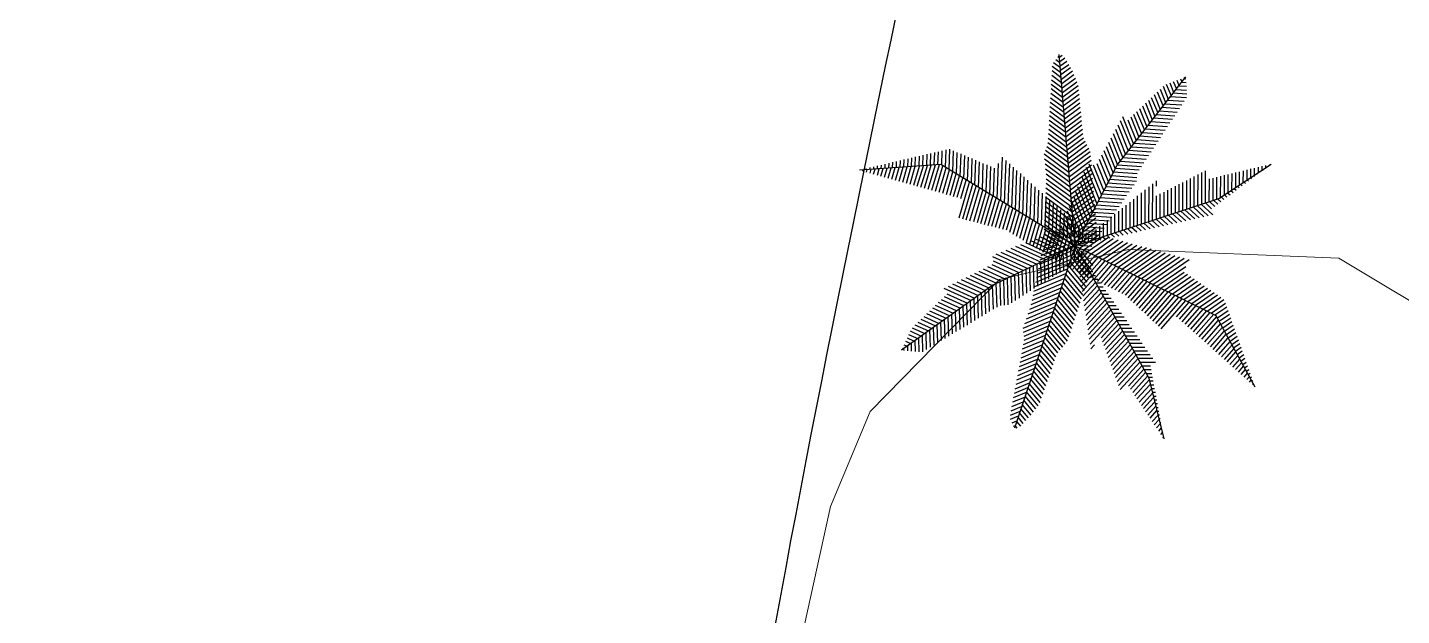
# Model space of a CAD drawing. Header units: millimetres. Extents: x 72 to 2370, y -203 to 794.
# Drawn here: x 1677.43 to 1687.11, y 413.07 to 417.21 of the extents above; entities that cross this region are included whole.
import ezdxf

# ---------------------------------------------------------------- set-up
doc = ezdxf.new("R2010")
doc.units = ezdxf.units.MM
doc.layers.add('01_Fina', color=250, linetype='Continuous', lineweight=15)
doc.layers.add('BOSQUENUEVO', color=64, linetype='Continuous')

# ---------------------------------------------------------------- blocks, each defined once
blk = doc.blocks.new('*X73')
at = {"color": 0}
for p, q in [((6.827, 6.747), (7.284, 6.937)), ((6.839, 6.806), (7.285, 6.992)), ((6.851, 6.865), (7.185, 7.004)), ((6.863, 6.924), (7.084, 7.017)), ((6.875, 6.983), (6.984, 7.029)), ((6.792, 6.57), (7.221, 6.749)), ((6.804, 6.629), (7.242, 6.812)), ((6.816, 6.688), (7.263, 6.874)), ((6.768, 6.451), (7.179, 6.623)), ((6.78, 6.511), (7.2, 6.686)), ((6.731, 6.273), (7.116, 6.434)), ((6.743, 6.333), (7.137, 6.497)), ((6.756, 6.392), (7.158, 6.56)), ((6.68, 6.09), (7.053, 6.245)), ((6.702, 6.153), (7.074, 6.308)), ((6.718, 6.214), (7.095, 6.371)), ((6.614, 5.9), (6.991, 6.057)), ((6.635, 5.963), (7.012, 6.12)), ((6.657, 6.026), (7.032, 6.182)), ((6.619, 5.848), (6.97, 5.994)), ((6.625, 5.796), (6.949, 5.931)), ((6.627, 5.742), (6.928, 5.868)), ((6.594, 5.566), (6.865, 5.679)), ((6.605, 5.625), (6.886, 5.742)), ((6.616, 5.684), (6.907, 5.805)), ((6.562, 5.39), (6.802, 5.49)), ((6.573, 5.449), (6.823, 5.553)), ((6.584, 5.508), (6.844, 5.616)), ((6.529, 5.214), (6.739, 5.302)), ((6.54, 5.273), (6.76, 5.365)), ((6.551, 5.332), (6.781, 5.428)), ((6.497, 5.038), (6.676, 5.113)), ((6.508, 5.097), (6.697, 5.176)), ((6.519, 5.156), (6.718, 5.239)), ((6.464, 4.862), (6.613, 4.924)), ((6.475, 4.921), (6.634, 4.987)), ((6.486, 4.98), (6.655, 5.05)), ((6.443, 4.745), (6.571, 4.798)), ((6.454, 4.803), (6.592, 4.861)), ((6.446, 4.692), (6.551, 4.736)), ((6.466, 4.646), (6.53, 4.673)), ((6.485, 4.6), (6.509, 4.61))]:
    blk.add_line(p, q, dxfattribs=at)
blk = doc.blocks.new('*X74')
at = {"color": 0}
for p, q in [((7.518, 6.678), (7.289, 6.952)), ((7.536, 6.733), (7.376, 6.926)), ((7.462, 6.51), (7.233, 6.785)), ((7.48, 6.566), (7.252, 6.841)), ((7.499, 6.622), (7.27, 6.896)), ((7.388, 6.287), (7.159, 6.562)), ((7.406, 6.343), (7.177, 6.617)), ((7.425, 6.399), (7.196, 6.673)), ((7.443, 6.454), (7.215, 6.729)), ((7.332, 6.119), (7.103, 6.394)), ((7.35, 6.175), (7.122, 6.45)), ((7.369, 6.231), (7.14, 6.506)), ((7.276, 5.952), (7.047, 6.227)), ((7.295, 6.008), (7.066, 6.283)), ((7.313, 6.064), (7.084, 6.338)), ((7.22, 5.785), (6.991, 6.059)), ((7.239, 5.84), (7.01, 6.115)), ((7.257, 5.896), (7.029, 6.171)), ((7.104, 5.612), (6.917, 5.836)), ((7.137, 5.65), (6.936, 5.892)), ((7.17, 5.689), (6.954, 5.948)), ((7.202, 5.729), (6.973, 6.003)), ((7.029, 5.467), (6.861, 5.669)), ((7.048, 5.522), (6.88, 5.724)), ((7.071, 5.573), (6.899, 5.78)), ((6.972, 5.301), (6.806, 5.501)), ((6.991, 5.357), (6.824, 5.557)), ((7.01, 5.412), (6.843, 5.613)), ((6.915, 5.136), (6.75, 5.334)), ((6.934, 5.191), (6.768, 5.39)), ((6.953, 5.246), (6.787, 5.445)), ((6.838, 4.915), (6.675, 5.111)), ((6.857, 4.97), (6.694, 5.166)), ((6.877, 5.025), (6.713, 5.222)), ((6.896, 5.08), (6.731, 5.278)), ((6.748, 4.788), (6.62, 4.943)), ((6.779, 4.83), (6.638, 4.999)), ((6.81, 4.871), (6.657, 5.055)), ((6.649, 4.674), (6.564, 4.776)), ((6.684, 4.71), (6.582, 4.831)), ((6.718, 4.747), (6.601, 4.887)), ((6.535, 4.576), (6.508, 4.608)), ((6.58, 4.601), (6.527, 4.664)), ((6.614, 4.637), (6.545, 4.72))]:
    blk.add_line(p, q, dxfattribs=at)
blk = doc.blocks.new('*X77')
at = {"color": 0}
for p, q in [((6.84, 7.112), (7.208, 6.945)), ((6.906, 7.137), (7.267, 6.974)), ((6.972, 7.162), (7.271, 7.027)), ((7.037, 7.187), (7.198, 7.115)), ((7.103, 7.212), (7.124, 7.203)), ((6.381, 6.936), (6.793, 6.749)), ((6.447, 6.961), (6.852, 6.777)), ((6.512, 6.986), (6.912, 6.805)), ((6.578, 7.011), (6.971, 6.833)), ((6.644, 7.036), (7.03, 6.861)), ((6.709, 7.061), (7.089, 6.889)), ((6.775, 7.087), (7.149, 6.917)), ((6.197, 6.744), (6.497, 6.609)), ((6.204, 6.851), (6.616, 6.665)), ((6.215, 6.791), (6.556, 6.637)), ((6.25, 6.885), (6.675, 6.693)), ((6.316, 6.91), (6.734, 6.721)), ((5.85, 6.572), (6.156, 6.434)), ((5.908, 6.601), (6.203, 6.467)), ((5.966, 6.63), (6.26, 6.496)), ((6.023, 6.658), (6.319, 6.524)), ((6.081, 6.687), (6.379, 6.552)), ((6.139, 6.716), (6.438, 6.581)), ((5.56, 6.429), (5.921, 6.266)), ((5.618, 6.458), (5.968, 6.299)), ((5.676, 6.486), (6.015, 6.333)), ((5.734, 6.515), (6.062, 6.367)), ((5.792, 6.544), (6.109, 6.4)), ((5.447, 6.206), (5.686, 6.098)), ((5.486, 6.243), (5.733, 6.131)), ((5.524, 6.281), (5.78, 6.165)), ((5.563, 6.318), (5.827, 6.199)), ((5.601, 6.356), (5.874, 6.232)), ((5.255, 6.019), (5.45, 5.93)), ((5.293, 6.056), (5.497, 5.963)), ((5.332, 6.093), (5.544, 5.997)), ((5.37, 6.131), (5.591, 6.031)), ((5.409, 6.168), (5.638, 6.064)), ((5.112, 5.864), (5.262, 5.795)), ((5.139, 5.906), (5.309, 5.829)), ((5.178, 5.944), (5.356, 5.863)), ((5.216, 5.981), (5.403, 5.896)), ((5.032, 5.68), (5.074, 5.661)), ((5.052, 5.726), (5.121, 5.695)), ((5.072, 5.772), (5.168, 5.728)), ((5.092, 5.818), (5.215, 5.762)), ((5.013, 5.634), (5.027, 5.627))]:
    blk.add_line(p, q, dxfattribs=at)
blk = doc.blocks.new('*X78')
at = {"color": 0}
for p, q in [((7.2, 6.707), (7.193, 6.939)), ((7.249, 6.738), (7.243, 6.962)), ((7.298, 6.769), (7.292, 6.985)), ((7.348, 6.8), (7.343, 6.941)), ((6.808, 6.457), (6.799, 6.752)), ((6.857, 6.488), (6.848, 6.775)), ((6.906, 6.519), (6.897, 6.798)), ((6.955, 6.55), (6.947, 6.822)), ((7.004, 6.582), (6.996, 6.845)), ((7.053, 6.613), (7.045, 6.868)), ((7.102, 6.644), (7.095, 6.892)), ((7.151, 6.675), (7.144, 6.915)), ((7.397, 6.832), (7.395, 6.88)), ((6.415, 6.21), (6.404, 6.565)), ((6.464, 6.238), (6.454, 6.588)), ((6.513, 6.269), (6.503, 6.611)), ((6.562, 6.3), (6.552, 6.635)), ((6.611, 6.332), (6.601, 6.658)), ((6.66, 6.363), (6.651, 6.681)), ((6.71, 6.394), (6.7, 6.705)), ((6.759, 6.425), (6.749, 6.728)), ((6.118, 6.09), (6.109, 6.401)), ((6.168, 6.12), (6.158, 6.436)), ((6.217, 6.15), (6.207, 6.471)), ((6.266, 6.179), (6.256, 6.494)), ((6.315, 6.202), (6.306, 6.518)), ((6.365, 6.206), (6.355, 6.541)), ((5.873, 5.942), (5.864, 6.226)), ((5.922, 5.972), (5.913, 6.261)), ((5.971, 6.002), (5.962, 6.296)), ((6.02, 6.031), (6.011, 6.331)), ((6.069, 6.061), (6.06, 6.366)), ((5.578, 5.765), (5.57, 6.016)), ((5.627, 5.795), (5.619, 6.051)), ((5.676, 5.824), (5.668, 6.086)), ((5.725, 5.854), (5.717, 6.121)), ((5.775, 5.883), (5.766, 6.156)), ((5.824, 5.913), (5.815, 6.191)), ((5.332, 5.617), (5.326, 5.841)), ((5.382, 5.647), (5.375, 5.876)), ((5.431, 5.676), (5.424, 5.911)), ((5.48, 5.706), (5.473, 5.946)), ((5.529, 5.735), (5.522, 5.981)), ((5.083, 5.601), (5.081, 5.666)), ((5.133, 5.596), (5.13, 5.701)), ((5.183, 5.591), (5.179, 5.736)), ((5.233, 5.586), (5.228, 5.771)), ((5.283, 5.587), (5.277, 5.806)), ((5.033, 5.606), (5.032, 5.631))]:
    blk.add_line(p, q, dxfattribs=at)
blk = doc.blocks.new('*X80')
at = {"color": 0}
for p, q in [((7.304, 7.045), (7.495, 7.177)), ((7.306, 7.108), (7.432, 7.195)), ((7.307, 6.987), (7.558, 7.16)), ((7.309, 7.17), (7.369, 7.212)), ((7.359, 6.962), (7.62, 7.142)), ((7.41, 6.936), (7.683, 7.125)), ((7.461, 6.911), (7.746, 7.107)), ((7.513, 6.886), (7.808, 7.09)), ((7.564, 6.861), (7.871, 7.073)), ((7.615, 6.835), (7.934, 7.055)), ((7.667, 6.81), (7.997, 7.038)), ((7.718, 6.785), (8.059, 7.02)), ((7.769, 6.759), (8.122, 7.003)), ((7.821, 6.734), (8.185, 6.985)), ((7.872, 6.709), (8.247, 6.968)), ((7.924, 6.683), (8.31, 6.95)), ((7.975, 6.658), (8.373, 6.933)), ((8.026, 6.633), (8.436, 6.915)), ((8.078, 6.608), (8.498, 6.898)), ((8.129, 6.582), (8.561, 6.88)), ((8.18, 6.557), (8.624, 6.863)), ((8.232, 6.532), (8.686, 6.845)), ((8.283, 6.506), (8.749, 6.828)), ((8.334, 6.481), (8.812, 6.81)), ((8.386, 6.456), (8.769, 6.72)), ((8.437, 6.43), (8.747, 6.644)), ((8.489, 6.405), (8.791, 6.614)), ((8.54, 6.38), (8.835, 6.584)), ((8.591, 6.354), (8.879, 6.553)), ((8.643, 6.329), (8.924, 6.523)), ((8.694, 6.304), (8.968, 6.493)), ((8.745, 6.279), (9.012, 6.462)), ((8.797, 6.253), (9.056, 6.432)), ((8.848, 6.228), (9.1, 6.402)), ((8.899, 6.203), (9.144, 6.371)), ((8.951, 6.177), (9.188, 6.341)), ((9.002, 6.152), (9.232, 6.311)), ((9.054, 6.127), (9.276, 6.28)), ((9.105, 6.101), (9.296, 6.233)), ((9.156, 6.076), (9.313, 6.184)), ((9.188, 6.037), (9.33, 6.136)), ((9.212, 5.993), (9.348, 6.087)), ((9.236, 5.949), (9.365, 6.038)), ((9.26, 5.905), (9.382, 5.989)), ((9.284, 5.86), (9.399, 5.94)), ((9.308, 5.816), (9.416, 5.891)), ((9.332, 5.772), (9.434, 5.842)), ((9.356, 5.728), (9.451, 5.793)), ((9.38, 5.684), (9.468, 5.744)), ((9.404, 5.64), (9.485, 5.696)), ((9.428, 5.596), (9.502, 5.647)), ((9.452, 5.551), (9.519, 5.598)), ((9.476, 5.507), (9.537, 5.549)), ((9.5, 5.463), (9.554, 5.5)), ((9.524, 5.419), (9.571, 5.451)), ((9.549, 5.375), (9.588, 5.402)), ((9.573, 5.331), (9.605, 5.353)), ((9.597, 5.287), (9.623, 5.304)), ((9.621, 5.242), (9.64, 5.256)), ((9.645, 5.198), (9.657, 5.207)), ((9.669, 5.154), (9.674, 5.158))]:
    blk.add_line(p, q, dxfattribs=at)
blk = doc.blocks.new('*X79')
at = {"color": 0}
for p, q in [((7.234, 6.712), (7.423, 6.93)), ((7.259, 6.818), (7.377, 6.953)), ((7.285, 6.924), (7.33, 6.976)), ((7.273, 6.681), (7.47, 6.907)), ((7.32, 6.659), (7.516, 6.884)), ((7.366, 6.636), (7.562, 6.861)), ((7.412, 6.613), (7.609, 6.839)), ((7.459, 6.59), (7.655, 6.816)), ((7.505, 6.567), (7.702, 6.793)), ((7.551, 6.544), (7.748, 6.77)), ((7.598, 6.521), (7.794, 6.747)), ((7.644, 6.498), (7.841, 6.724)), ((7.69, 6.475), (7.887, 6.701)), ((7.737, 6.452), (7.934, 6.679)), ((7.783, 6.43), (7.98, 6.656)), ((7.829, 6.407), (8.026, 6.633)), ((7.876, 6.384), (8.073, 6.61)), ((7.922, 6.361), (8.119, 6.587)), ((7.969, 6.338), (8.165, 6.564)), ((8.005, 6.304), (8.212, 6.541)), ((8.041, 6.269), (8.258, 6.519)), ((8.078, 6.235), (8.305, 6.496)), ((8.114, 6.201), (8.351, 6.473)), ((8.151, 6.167), (8.397, 6.45)), ((8.187, 6.132), (8.444, 6.427)), ((8.224, 6.098), (8.49, 6.404)), ((8.26, 6.064), (8.537, 6.381)), ((8.297, 6.03), (8.583, 6.359)), ((8.333, 5.995), (8.629, 6.336)), ((8.37, 5.961), (8.676, 6.313)), ((8.406, 5.927), (8.722, 6.29)), ((8.443, 5.893), (8.769, 6.267)), ((8.648, 6.052), (8.815, 6.244)), ((8.686, 6.02), (8.861, 6.221)), ((8.723, 5.986), (8.908, 6.199)), ((8.76, 5.953), (8.954, 6.176)), ((8.797, 5.919), (9.001, 6.153)), ((8.835, 5.886), (9.047, 6.13)), ((8.872, 5.853), (9.093, 6.107)), ((8.909, 5.819), (9.14, 6.084)), ((8.946, 5.786), (9.179, 6.053)), ((8.983, 5.752), (9.204, 6.006)), ((9.021, 5.719), (9.23, 5.959)), ((9.058, 5.686), (9.255, 5.913)), ((9.095, 5.652), (9.281, 5.866)), ((9.132, 5.619), (9.306, 5.819)), ((9.169, 5.585), (9.332, 5.772)), ((9.207, 5.552), (9.358, 5.725)), ((9.244, 5.518), (9.383, 5.678)), ((9.281, 5.485), (9.409, 5.632)), ((9.318, 5.452), (9.434, 5.585)), ((9.355, 5.418), (9.46, 5.538)), ((9.393, 5.385), (9.485, 5.491)), ((9.43, 5.351), (9.511, 5.444)), ((9.467, 5.318), (9.536, 5.397)), ((9.504, 5.285), (9.562, 5.351)), ((9.542, 5.251), (9.587, 5.304)), ((9.579, 5.218), (9.613, 5.257)), ((9.616, 5.184), (9.638, 5.21)), ((9.653, 5.151), (9.664, 5.163))]:
    blk.add_line(p, q, dxfattribs=at)
blk = doc.blocks.new('*X76')
at = {"color": 0}
for p, q in [((7.324, 6.95), (7.329, 6.95)), ((7.352, 6.9), (7.364, 6.9)), ((7.379, 6.85), (7.398, 6.85)), ((7.407, 6.8), (7.433, 6.8)), ((7.435, 6.75), (7.467, 6.75)), ((7.463, 6.7), (7.502, 6.7)), ((7.491, 6.65), (7.536, 6.65)), ((7.519, 6.6), (7.571, 6.6)), ((7.546, 6.55), (7.605, 6.55)), ((7.574, 6.5), (7.64, 6.5)), ((7.602, 6.45), (7.675, 6.45)), ((7.63, 6.4), (7.709, 6.4)), ((7.658, 6.35), (7.744, 6.35)), ((7.686, 6.3), (7.778, 6.3)), ((7.714, 6.25), (7.813, 6.25)), ((7.741, 6.2), (7.847, 6.2)), ((7.769, 6.15), (7.882, 6.15)), ((7.797, 6.1), (7.917, 6.1)), ((7.825, 6.05), (7.951, 6.05)), ((7.853, 6), (7.986, 6)), ((7.881, 5.95), (8.02, 5.95)), ((7.909, 5.9), (8.055, 5.9)), ((7.936, 5.85), (8.089, 5.85)), ((7.964, 5.8), (8.124, 5.8)), ((7.992, 5.75), (8.158, 5.75)), ((8.02, 5.7), (8.193, 5.7)), ((8.048, 5.65), (8.228, 5.65)), ((8.076, 5.6), (8.262, 5.6)), ((8.103, 5.55), (8.297, 5.55)), ((8.131, 5.5), (8.331, 5.5)), ((8.159, 5.45), (8.366, 5.45)), ((8.187, 5.4), (8.301, 5.4)), ((8.215, 5.35), (8.31, 5.35)), ((8.243, 5.3), (8.319, 5.3)), ((8.271, 5.25), (8.329, 5.25)), ((8.288, 5.2), (8.338, 5.2)), ((8.3, 5.15), (8.347, 5.15)), ((8.313, 5.1), (8.356, 5.1)), ((8.325, 5.05), (8.366, 5.05)), ((8.338, 5), (8.375, 5)), ((8.35, 4.95), (8.384, 4.95)), ((8.363, 4.9), (8.393, 4.9)), ((8.375, 4.85), (8.402, 4.85)), ((8.388, 4.8), (8.412, 4.8)), ((8.4, 4.75), (8.421, 4.75)), ((8.413, 4.7), (8.43, 4.7)), ((8.425, 4.65), (8.439, 4.65)), ((8.438, 4.6), (8.449, 4.6)), ((8.45, 4.55), (8.458, 4.55)), ((8.463, 4.5), (8.467, 4.5)), ((8.475, 4.45), (8.476, 4.45))]:
    blk.add_line(p, q, dxfattribs=at)
blk = doc.blocks.new('*X75')
at = {"color": 0}
for p, q in [((7.306, 6.959), (7.314, 6.968)), ((7.316, 6.896), (7.34, 6.922)), ((7.326, 6.832), (7.365, 6.876)), ((7.335, 6.769), (7.391, 6.83)), ((7.345, 6.705), (7.416, 6.783)), ((7.355, 6.642), (7.442, 6.737)), ((7.364, 6.578), (7.468, 6.691)), ((7.374, 6.515), (7.493, 6.645)), ((7.384, 6.451), (7.519, 6.599)), ((7.393, 6.388), (7.545, 6.553)), ((7.403, 6.324), (7.57, 6.507)), ((7.413, 6.261), (7.596, 6.461)), ((7.423, 6.197), (7.622, 6.415)), ((7.432, 6.134), (7.647, 6.369)), ((7.442, 6.07), (7.673, 6.323)), ((7.452, 6.006), (7.699, 6.277)), ((7.461, 5.943), (7.724, 6.231)), ((7.471, 5.879), (7.75, 6.185)), ((7.481, 5.816), (7.776, 6.139)), ((7.49, 5.752), (7.801, 6.093)), ((7.5, 5.689), (7.827, 6.047)), ((7.645, 5.773), (7.853, 6.001)), ((7.664, 5.72), (7.878, 5.955)), ((7.684, 5.668), (7.904, 5.908)), ((7.703, 5.615), (7.929, 5.862)), ((7.51, 5.625), (7.557, 5.677)), ((7.723, 5.562), (7.955, 5.816)), ((7.742, 5.509), (7.981, 5.77)), ((7.761, 5.456), (8.006, 5.724)), ((7.781, 5.403), (8.032, 5.678)), ((7.8, 5.35), (8.058, 5.632)), ((7.82, 5.297), (8.083, 5.586)), ((7.839, 5.245), (8.109, 5.54)), ((7.859, 5.192), (8.135, 5.494)), ((7.878, 5.139), (8.16, 5.448)), ((7.897, 5.086), (8.186, 5.402)), ((8.008, 5.132), (8.212, 5.356)), ((8.036, 5.09), (8.237, 5.31)), ((8.065, 5.047), (8.263, 5.264)), ((8.094, 5.004), (8.284, 5.213)), ((8.122, 4.962), (8.299, 5.155)), ((8.151, 4.919), (8.313, 5.097)), ((8.18, 4.876), (8.328, 5.038)), ((8.209, 4.834), (8.343, 4.98)), ((8.237, 4.791), (8.357, 4.922)), ((8.266, 4.748), (8.372, 4.864)), ((8.295, 4.705), (8.386, 4.806)), ((8.323, 4.663), (8.401, 4.747)), ((8.352, 4.62), (8.415, 4.689)), ((8.381, 4.577), (8.43, 4.631)), ((8.41, 4.535), (8.444, 4.573)), ((8.438, 4.492), (8.459, 4.515)), ((8.467, 4.449), (8.473, 4.456))]:
    blk.add_line(p, q, dxfattribs=at)
blk = doc.blocks.new('ARB16')
for points in [[(0.025, -0.003), (-0.153, 2.167)], [(0.025, -0.003), (0.504, 0.913), (1.281, 1.916)], [(0.025, -0.003), (-1.497, 0.92), (-2.419, 0.857)], [(0.025, -0.003), (1.656, 0.535), (2.249, 0.926)], [(0.025, -0.003), (-0.908, -0.446), (-1.941, -1.184)], [(0.025, -0.003), (-0.663, -2.069)], [(0.025, -0.003), (1.623, -0.79), (2.065, -1.602)], [(0.025, -0.003), (0.861, -1.504), (1.033, -2.192)]]:
    blk.add_lwpolyline(points)
at = {"xscale": -0.8550237249794747, "yscale": 0.8550237249794747, "zscale": 0.8550237249794747}
for name, p, rotation in [('*X73', (-4.622, 7.283), 166.2803685724027), ('*X74', (-4.622, 7.283), 166.2803685724027), ('*X77', (6.238, 6.005), 87.7934113527195), ('*X78', (6.238, 6.005), 87.7934113527195), ('*X80', (-1.655, -8.481), 302.5390603787091), ('*X79', (-1.655, -8.481), 302.5390603787091), ('*X75', (-0.524, 8.622), 137.3938790022308), ('*X76', (-0.524, 8.622), 137.3938790022308)]:
    blk.add_blockref(name, p, dxfattribs=dict(at, rotation=rotation))
at = {"xscale": 0.8550237249794747, "yscale": 0.8550237249794747, "zscale": 0.8550237249794747}
for name in ['*X77', '*X80', '*X73', '*X78', '*X74', '*X79', '*X75', '*X76']:
    blk.add_blockref(name, (-6.217, -5.98), dxfattribs=at)

msp = doc.modelspace()

# ---------------------------------------------------------------- linework, layer by layer
msp.add_open_spline([(1685.4824, 426.8301), (1685.1125, 424.9782), (1684.36, 420.8309), (1681.4804, 408.765), (1680.245, 385.9489), (1678.1183, 367.8143), (1677.5608, 352.942), (1677.4299, 351.1975)], degree=3, knots=[101.122425, 101.122425, 101.122425, 101.122425, 103.97749, 116.310452, 138.528571, 172.306946, 177.141033, 177.141033, 177.141033, 177.141033])
at = {"layer": '01_Fina', "color": 252, "linetype": 'Continuous', "lineweight": 9, "true_color": 0x939598}
msp.add_lwpolyline([(1737.4739, 383.3805), (1734.3363, 385.1598), (1732.6063, 386.4798), (1727.3363, 389.6398), (1723.5363, 392.1798), (1711.8763, 400.5498), (1705.3863, 403.9198), (1703.5163, 405.2098), (1700.7363, 408.1798), (1698.6063, 410.2398), (1697.9963, 410.6398), (1696.7863, 410.9598), (1694.3363, 411.0298), (1692.1763, 411.3098), (1687.5163, 415.0798), (1686.6663, 415.5898), (1685.1863, 415.6498), (1684.2763, 415.4398), (1683.3663, 414.5098), (1683.0863, 413.8398), (1682.3663, 410.5598), (1682.1597, 409.7744)], dxfattribs=at)

# ---------------------------------------------------------------- block references
at = {"layer": 'BOSQUENUEVO', "xscale": 0.6211720672489845, "yscale": 0.6211720672489845, "zscale": 0.6211720672489845}
msp.add_blockref('ARB16', (1684.7932, 415.6772), dxfattribs=at)

doc.saveas('drawing.dxf')
